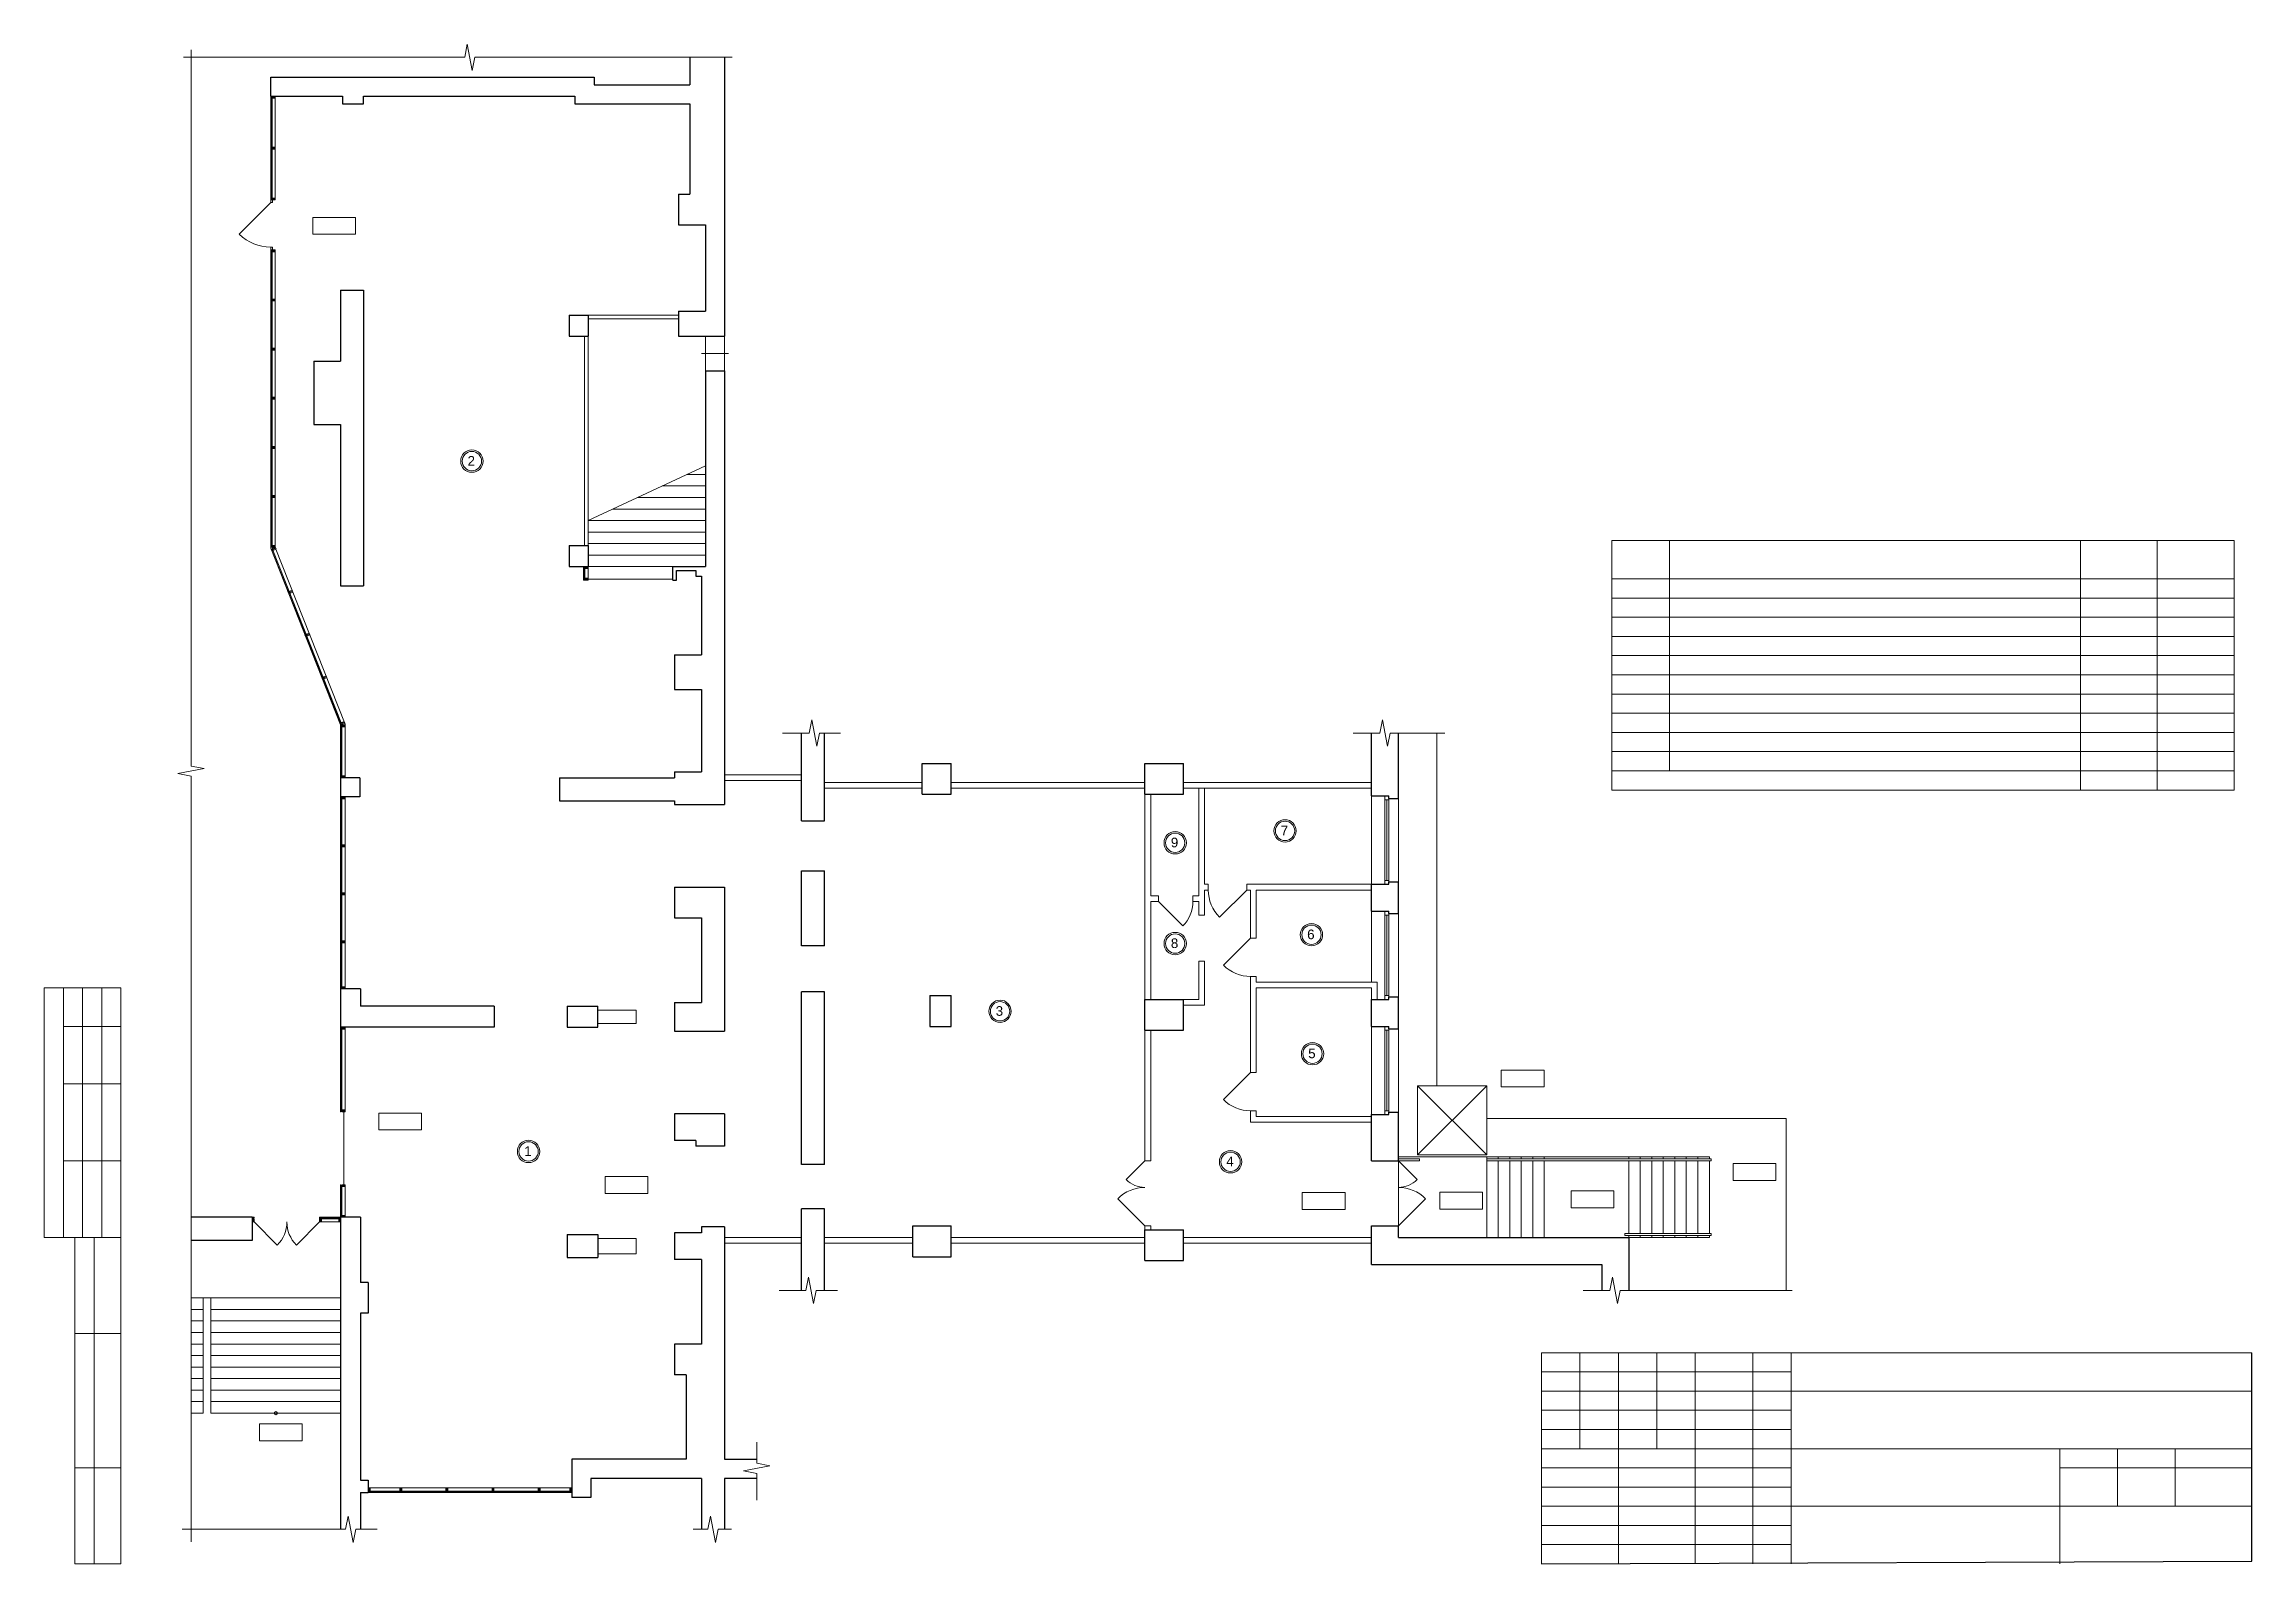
# Model space of a CAD drawing. Header units: metres. Extents: x 0 to 57.5, y 0.5 to 40.1.
import ezdxf
from ezdxf.enums import TextEntityAlignment as Align

# ---------------------------------------------------------------- set-up
doc = ezdxf.new("R2010")
doc.units = ezdxf.units.M
doc.header["$MEASUREMENT"] = 0
doc.linetypes.add('DGN Style 3', pattern=[20.175985, 14.411418, -5.764567])
doc.styles.add('Style-Arial', font='arial.ttf')

# ---------------------------------------------------------------- blocks, each defined once
blk = doc.blocks.new('*U228')
at = {"color": 7, "linetype": 'Continuous', "lineweight": 13}
for radius in [0.291, 0.252]:
    blk.add_circle((0, 0), radius, dxfattribs=at)
at = {"color": 7, "linetype": 'Continuous', "lineweight": 13, "style": 'Style-Arial'}
blk.add_text('1', height=0.25, dxfattribs=at).set_placement((-0.113, 0.133), align=Align.TOP_LEFT)
blk = doc.blocks.new('*U229')
at = {"color": 7, "linetype": 'Continuous', "lineweight": 13}
for radius in [0.291, 0.252]:
    blk.add_circle((0, 0), radius, dxfattribs=at)
at = {"color": 7, "linetype": 'Continuous', "lineweight": 13, "style": 'Style-Arial'}
blk.add_text('2', height=0.25, dxfattribs=at).set_placement((-0.113, 0.133), align=Align.TOP_LEFT)
blk = doc.blocks.new('*U230')
at = {"color": 7, "linetype": 'Continuous', "lineweight": 13}
for radius in [0.291, 0.252]:
    blk.add_circle((0, 0), radius, dxfattribs=at)
at = {"color": 7, "linetype": 'Continuous', "lineweight": 13, "style": 'Style-Arial'}
blk.add_text('3', height=0.25, dxfattribs=at).set_placement((-0.113, 0.133), align=Align.TOP_LEFT)
blk = doc.blocks.new('*U231')
at = {"color": 7, "linetype": 'Continuous', "lineweight": 13}
for radius in [0.291, 0.252]:
    blk.add_circle((0, 0), radius, dxfattribs=at)
at = {"color": 7, "linetype": 'Continuous', "lineweight": 13, "style": 'Style-Arial'}
blk.add_text('4', height=0.25, dxfattribs=at).set_placement((-0.113, 0.133), align=Align.TOP_LEFT)
blk = doc.blocks.new('*U232')
at = {"color": 7, "linetype": 'Continuous', "lineweight": 13}
for radius in [0.291, 0.252]:
    blk.add_circle((0, 0), radius, dxfattribs=at)
at = {"color": 7, "linetype": 'Continuous', "lineweight": 13, "style": 'Style-Arial'}
blk.add_text('5', height=0.25, dxfattribs=at).set_placement((-0.113, 0.133), align=Align.TOP_LEFT)
blk = doc.blocks.new('*U234')
at = {"color": 7, "linetype": 'Continuous', "lineweight": 13}
for radius in [0.291, 0.252]:
    blk.add_circle((0, 0), radius, dxfattribs=at)
at = {"color": 7, "linetype": 'Continuous', "lineweight": 13, "style": 'Style-Arial'}
blk.add_text('7', height=0.25, dxfattribs=at).set_placement((-0.113, 0.133), align=Align.TOP_LEFT)
blk = doc.blocks.new('*U233')
at = {"color": 7, "linetype": 'Continuous', "lineweight": 13}
for radius in [0.291, 0.252]:
    blk.add_circle((0, 0), radius, dxfattribs=at)
at = {"color": 7, "linetype": 'Continuous', "lineweight": 13, "style": 'Style-Arial'}
blk.add_text('6', height=0.25, dxfattribs=at).set_placement((-0.113, 0.133), align=Align.TOP_LEFT)
blk = doc.blocks.new('*U235')
at = {"color": 7, "linetype": 'Continuous', "lineweight": 13}
for radius in [0.291, 0.252]:
    blk.add_circle((0, 0), radius, dxfattribs=at)
at = {"color": 7, "linetype": 'Continuous', "lineweight": 13, "style": 'Style-Arial'}
blk.add_text('8', height=0.25, dxfattribs=at).set_placement((-0.113, 0.133), align=Align.TOP_LEFT)
blk = doc.blocks.new('*U236')
at = {"color": 7, "linetype": 'Continuous', "lineweight": 13}
for radius in [0.291, 0.252]:
    blk.add_circle((0, 0), radius, dxfattribs=at)
at = {"color": 7, "linetype": 'Continuous', "lineweight": 13, "style": 'Style-Arial'}
blk.add_text('9', height=0.25, dxfattribs=at).set_placement((-0.113, 0.133), align=Align.TOP_LEFT)

msp = doc.modelspace()

# ---------------------------------------------------------------- linework, layer by layer
at = {"lineweight": 30}
for p, q in [((16.821, 39.742), (16.821, 39.026)), ((17.721, 39.742), (17.721, 32.476)), ((5.901, 38.726), (5.901, 39.226)), ((5.901, 39.226), (14.321, 39.226)), ((14.321, 39.226), (14.321, 39.026)), ((5.901, 38.726), (7.771, 38.726)), ((7.771, 38.726), (7.771, 38.526)), ((7.771, 38.526), (8.321, 38.526)), ((8.321, 38.526), (8.321, 38.726)), ((8.321, 38.726), (13.821, 38.726)), ((13.821, 38.726), (13.821, 38.526)), ((13.821, 38.526), (16.821, 38.526)), ((14.321, 39.026), (16.821, 39.026)), ((16.821, 38.526), (16.821, 36.176)), ((16.521, 36.176), (16.821, 36.176)), ((16.521, 36.176), (16.521, 35.376)), ((16.521, 35.376), (17.221, 35.376)), ((17.221, 35.376), (17.221, 33.126)), ((7.721, 33.676), (8.321, 33.676)), ((7.721, 33.676), (7.721, 31.826)), ((8.321, 33.676), (8.321, 25.976)), ((13.671, 33.026), (14.171, 33.026)), ((13.671, 33.026), (13.671, 32.476)), ((14.171, 33.026), (14.171, 32.476)), ((16.521, 33.126), (17.221, 33.126)), ((16.521, 33.126), (16.521, 32.476)), ((13.671, 32.476), (14.171, 32.476)), ((16.521, 32.476), (17.721, 32.476)), ((7.021, 31.826), (7.721, 31.826)), ((7.021, 31.826), (7.021, 30.176)), ((17.221, 31.576), (17.221, 26.476)), ((17.221, 31.576), (17.721, 31.576)), ((17.721, 31.576), (17.721, 20.276)), ((7.021, 30.176), (7.721, 30.176)), ((7.721, 30.176), (7.721, 25.976)), ((13.671, 27.026), (14.171, 27.026)), ((13.671, 27.026), (13.671, 26.476)), ((14.171, 27.026), (14.171, 26.476)), ((13.671, 26.476), (14.171, 26.476)), ((16.371, 26.476), (17.221, 26.476)), ((7.721, 25.976), (8.321, 25.976)), ((16.971, 26.376), (16.971, 26.226)), ((17.121, 26.226), (17.121, 24.176)), ((16.421, 24.176), (17.121, 24.176)), ((16.421, 24.176), (16.421, 23.276)), ((16.421, 23.276), (17.121, 23.276)), ((17.121, 23.276), (17.121, 21.126)), ((19.721, 19.851), (19.721, 22.139)), ((20.321, 19.851), (20.321, 22.139)), ((34.571, 20.501), (34.571, 22.139)), ((35.271, 20.436), (35.271, 22.139)), ((22.871, 20.551), (22.871, 21.351)), ((22.871, 21.351), (23.621, 21.351)), ((23.621, 20.551), (23.621, 21.351)), ((28.671, 20.551), (28.671, 21.351)), ((28.671, 21.351), (29.671, 21.351)), ((29.671, 20.551), (29.671, 21.351)), ((7.721, 20.976), (7.721, 20.476)), ((8.221, 20.976), (7.721, 20.976)), ((8.221, 20.976), (8.221, 20.476)), ((13.421, 20.976), (16.421, 20.976)), ((13.421, 20.976), (13.421, 20.376)), ((16.421, 21.126), (17.121, 21.126)), ((16.421, 21.126), (16.421, 20.976)), ((8.221, 20.476), (7.721, 20.476)), ((13.421, 20.376), (16.421, 20.376)), ((16.421, 20.376), (16.421, 20.276)), ((16.421, 20.276), (17.721, 20.276)), ((22.871, 20.551), (23.621, 20.551)), ((28.671, 20.551), (29.671, 20.551)), ((34.571, 20.501), (35.021, 20.501)), ((35.021, 20.436), (35.021, 20.501)), ((35.021, 20.436), (35.271, 20.436)), ((19.721, 16.601), (19.721, 18.551)), ((20.321, 16.601), (20.321, 18.551)), ((16.421, 18.126), (17.721, 18.126)), ((16.421, 18.126), (16.421, 17.326)), ((17.721, 18.126), (17.721, 14.376)), ((34.571, 18.201), (35.021, 18.201)), ((34.571, 17.501), (34.571, 18.201)), ((35.021, 18.266), (35.271, 18.266)), ((35.021, 18.201), (35.021, 18.266)), ((35.271, 17.436), (35.271, 18.266)), ((16.421, 17.326), (17.121, 17.326)), ((17.121, 17.326), (17.121, 15.126)), ((34.571, 17.501), (35.021, 17.501)), ((35.021, 17.436), (35.021, 17.501)), ((35.021, 17.436), (35.271, 17.436)), ((20.321, 16.601), (19.721, 16.601)), ((8.241, 15.476), (7.721, 15.476)), ((7.721, 15.476), (7.721, 14.476)), ((8.241, 15.476), (8.241, 15.026)), ((11.721, 15.026), (8.241, 15.026)), ((11.721, 15.026), (11.721, 14.476)), ((13.621, 15.026), (14.421, 15.026)), ((13.621, 15.026), (13.621, 14.476)), ((16.421, 15.126), (17.121, 15.126)), ((16.421, 15.126), (16.421, 14.476)), ((20.321, 15.401), (19.721, 15.401)), ((19.721, 10.901), (19.721, 15.401)), ((20.321, 10.901), (20.321, 15.401)), ((23.071, 15.301), (23.621, 15.301)), ((23.071, 15.301), (23.071, 14.501)), ((23.621, 14.501), (23.621, 15.301)), ((28.671, 14.401), (28.671, 15.201)), ((28.671, 15.201), (29.671, 15.201)), ((29.671, 14.401), (29.671, 15.201)), ((34.571, 15.201), (35.021, 15.201)), ((34.571, 14.501), (34.571, 15.201)), ((35.021, 15.266), (35.271, 15.266)), ((35.021, 15.201), (35.021, 15.266)), ((35.271, 14.436), (35.271, 15.266)), ((11.721, 14.476), (7.721, 14.476)), ((13.621, 14.476), (14.421, 14.476)), ((16.421, 14.476), (16.421, 14.376)), ((16.421, 14.376), (17.721, 14.376)), ((23.071, 14.501), (23.621, 14.501)), ((28.671, 14.401), (29.671, 14.401)), ((34.571, 14.501), (35.021, 14.501)), ((35.021, 14.436), (35.021, 14.501)), ((35.021, 14.436), (35.271, 14.436)), ((16.421, 12.226), (16.421, 11.526)), ((17.721, 12.226), (16.421, 12.226)), ((17.721, 12.226), (17.721, 11.376)), ((34.571, 12.201), (35.021, 12.201)), ((34.571, 11.001), (34.571, 12.201)), ((35.021, 12.201), (35.021, 12.266)), ((35.021, 12.266), (35.271, 12.266)), ((35.271, 11.001), (35.271, 12.266)), ((16.971, 11.526), (16.421, 11.526)), ((16.971, 11.526), (16.971, 11.376)), ((17.121, 11.376), (16.971, 11.376)), ((20.321, 10.901), (19.721, 10.901)), ((8.241, 9.526), (7.721, 9.526)), ((7.721, 9.526), (7.721, 1.4)), ((8.241, 9.526), (8.241, 7.826)), ((17.121, 9.276), (17.121, 9.126)), ((17.721, 9.276), (17.721, 3.226)), ((19.721, 7.624), (19.721, 9.751)), ((20.321, 9.751), (19.721, 9.751)), ((20.321, 7.624), (20.321, 9.751)), ((22.621, 9.301), (23.621, 9.301)), ((22.621, 8.501), (22.621, 9.301)), ((23.621, 8.501), (23.621, 9.301)), ((28.671, 9.201), (29.671, 9.201)), ((28.671, 8.401), (28.671, 9.201)), ((29.671, 8.401), (29.671, 9.201)), ((34.571, 8.301), (34.571, 9.301)), ((35.271, 9.001), (35.271, 9.301)), ((13.621, 9.076), (13.621, 8.476)), ((13.621, 9.076), (14.421, 9.076)), ((14.421, 9.076), (14.421, 8.476)), ((17.121, 9.126), (16.421, 9.126)), ((16.421, 9.126), (16.421, 8.426)), ((35.271, 9.001), (41.271, 9.001)), ((41.271, 9.001), (41.271, 7.624)), ((13.621, 8.476), (14.421, 8.476)), ((17.121, 8.426), (16.421, 8.426)), ((17.121, 8.426), (17.121, 6.226)), ((22.621, 8.501), (23.621, 8.501)), ((28.671, 8.401), (29.671, 8.401)), ((34.571, 8.301), (40.571, 8.301)), ((40.571, 8.301), (40.571, 7.624)), ((8.441, 7.826), (8.241, 7.826)), ((8.441, 7.826), (8.441, 7.026)), ((8.441, 7.026), (8.241, 7.026)), ((8.241, 7.026), (8.241, 2.676)), ((17.121, 6.226), (16.421, 6.226)), ((16.721, 5.426), (16.421, 5.426)), ((16.721, 5.426), (16.721, 3.226)), ((16.721, 3.226), (13.741, 3.226)), ((13.741, 3.226), (13.741, 2.226)), ((17.721, 3.226), (18.56, 3.226)), ((8.241, 2.356), (8.241, 1.4)), ((8.241, 2.356), (8.441, 2.356)), ((14.241, 2.726), (14.241, 2.226)), ((17.121, 2.726), (14.241, 2.726)), ((18.56, 2.726), (17.721, 2.726)), ((14.241, 2.226), (13.741, 2.226))]:
    msp.add_line(p, q, dxfattribs=at)
at = {"lineweight": 0}
for p, q in [((5.901, 38.726), (5.901, 36.026)), ((6.021, 38.726), (6.021, 36.026)), ((5.901, 34.726), (5.901, 26.953)), ((6.021, 34.726), (6.021, 26.976)), ((17.121, 32.026), (17.821, 32.026)), ((14.171, 27.676), (17.221, 29.103)), ((16.736, 28.876), (17.221, 28.876)), ((15.453, 28.276), (17.221, 28.276)), ((16.095, 28.576), (17.221, 28.576)), ((14.171, 27.676), (17.221, 27.676)), ((14.812, 27.976), (17.221, 27.976)), ((14.171, 27.376), (17.221, 27.376)), ((14.171, 27.076), (17.221, 27.076)), ((5.901, 26.953), (7.721, 22.353)), ((6.021, 26.976), (7.841, 22.376)), ((14.171, 26.776), (17.221, 26.776)), ((14.171, 26.476), (17.221, 26.476)), ((7.721, 20.976), (7.721, 22.353)), ((7.841, 20.976), (7.841, 22.376)), ((7.721, 20.476), (7.721, 15.476)), ((7.841, 20.476), (7.841, 15.476)), ((34.571, 18.201), (34.571, 20.501)), ((35.271, 18.266), (35.271, 20.436)), ((34.571, 15.651), (34.571, 17.501)), ((35.271, 15.266), (35.271, 17.436)), ((34.571, 12.201), (34.571, 14.501)), ((35.271, 12.266), (35.271, 14.436)), ((37.871, 11.051), (37.871, 11.101)), ((37.871, 9.001), (37.871, 11.001)), ((38.171, 11.051), (38.171, 11.101)), ((38.171, 9.001), (38.171, 11.001)), ((38.471, 11.051), (38.471, 11.101)), ((38.471, 9.001), (38.471, 11.001)), ((38.771, 11.051), (38.771, 11.101)), ((38.771, 9.001), (38.771, 11.001)), ((41.571, 11.051), (41.571, 11.101)), ((41.571, 9.101), (41.571, 11.001)), ((41.871, 11.051), (41.871, 11.101)), ((41.871, 9.101), (41.871, 11.001)), ((42.171, 11.051), (42.171, 11.101)), ((42.171, 9.101), (42.171, 11.001)), ((42.471, 11.051), (42.471, 11.101)), ((42.471, 9.101), (42.471, 11.001)), ((42.771, 11.051), (42.771, 11.101)), ((42.771, 9.101), (42.771, 11.001)), ((43.071, 11.051), (43.071, 11.101)), ((43.071, 9.101), (43.071, 11.001)), ((41.571, 9.001), (41.571, 9.051)), ((41.871, 9.001), (41.871, 9.051)), ((42.171, 9.001), (42.171, 9.051)), ((42.471, 9.001), (42.471, 9.051)), ((42.771, 9.001), (42.771, 9.051)), ((43.071, 9.001), (43.071, 9.051))]:
    msp.add_line(p, q, dxfattribs=at)
at = {"color": 7, "linetype": 'Continuous', "lineweight": 13}
for p, q in [((6.021, 38.701), (5.901, 38.701)), ((6.021, 37.376), (5.901, 37.376)), ((5.901, 35.956), (5.081, 35.136)), ((6.021, 36.051), (5.901, 36.051)), ((6.021, 34.701), (5.901, 34.701)), ((6.021, 33.421), (5.901, 33.421)), ((6.021, 32.141), (5.901, 32.141)), ((6.021, 30.861), (5.901, 30.861)), ((6.021, 29.581), (5.901, 29.581)), ((6.021, 28.301), (5.901, 28.301)), ((40.835, 27.157), (57.036, 27.157)), ((40.835, 27.157), (40.835, 20.657)), ((42.335, 27.157), (42.335, 21.157)), ((53.036, 27.157), (53.036, 20.657)), ((55.036, 27.157), (55.036, 20.657)), ((57.036, 27.157), (57.036, 20.657)), ((57.036, 27.157), (57.036, 20.657)), ((6.021, 27.001), (5.901, 27.001)), ((6.03, 26.953), (5.919, 26.909)), ((14.171, 26.451), (14.051, 26.451)), ((14.171, 26.151), (14.051, 26.151)), ((40.835, 26.157), (57.036, 26.157)), ((6.472, 25.837), (6.36, 25.793)), ((6.913, 24.721), (6.802, 24.677)), ((7.355, 23.606), (7.243, 23.561)), ((7.823, 22.421), (7.712, 22.377)), ((7.841, 22.328), (7.721, 22.328)), ((7.841, 21.001), (7.721, 21.001)), ((30.071, 17.901), (30.071, 20.701)), ((30.221, 18.201), (30.221, 20.701)), ((40.835, 21.157), (57.036, 21.157)), ((7.841, 20.451), (7.721, 20.451)), ((28.671, 15.201), (28.671, 20.551)), ((28.821, 17.901), (28.821, 20.551)), ((40.835, 20.657), (57.036, 20.657)), ((7.841, 19.201), (7.721, 19.201)), ((7.841, 17.951), (7.721, 17.951)), ((29.021, 17.901), (28.821, 17.901)), ((29.021, 17.751), (29.021, 17.901)), ((30.071, 17.901), (29.921, 17.901)), ((29.921, 17.751), (29.921, 17.901)), ((30.321, 18.201), (30.221, 18.201)), ((30.321, 18.051), (30.221, 18.051)), ((30.221, 17.401), (30.221, 18.051)), ((30.321, 18.051), (30.321, 18.201)), ((31.321, 18.051), (30.614, 17.344)), ((34.571, 18.201), (31.321, 18.201)), ((31.321, 18.051), (31.321, 18.201)), ((31.421, 18.051), (31.321, 18.051)), ((31.421, 16.801), (31.421, 18.051)), ((34.571, 18.051), (31.571, 18.051)), ((31.571, 16.801), (31.571, 18.051)), ((28.821, 15.201), (28.821, 17.751)), ((29.021, 17.751), (28.821, 17.751)), ((29.021, 17.751), (29.657, 17.115)), ((30.071, 17.751), (29.921, 17.751)), ((30.071, 17.401), (30.071, 17.751)), ((30.071, 17.401), (30.221, 17.401)), ((7.841, 16.701), (7.721, 16.701)), ((31.421, 16.801), (30.714, 16.094)), ((31.571, 16.801), (31.421, 16.801)), ((30.071, 15.201), (30.071, 16.201)), ((30.071, 16.201), (30.221, 16.201)), ((30.221, 15.051), (30.221, 16.201)), ((31.421, 13.301), (31.421, 15.801)), ((31.571, 15.801), (31.421, 15.801)), ((31.571, 15.651), (31.571, 15.801)), ((34.721, 15.651), (31.571, 15.651)), ((34.721, 15.201), (34.721, 15.651)), ((0, 15.5), (2, 15.5)), ((0, 15.5), (0, 9)), ((0.5, 15.5), (0.5, 9)), ((1, 15.5), (1, 9)), ((1.5, 15.5), (1.5, 9)), ((2, 15.5), (2, 0.5)), ((7.841, 15.501), (7.721, 15.501)), ((29.671, 15.201), (30.071, 15.201)), ((29.671, 15.051), (30.221, 15.051)), ((34.571, 15.501), (31.571, 15.501)), ((31.571, 13.301), (31.571, 15.501)), ((34.571, 15.201), (34.571, 15.501)), ((0.5, 14.5), (2, 14.5)), ((7.841, 14.451), (7.721, 14.451)), ((28.671, 14.401), (28.671, 11.001)), ((28.821, 14.401), (28.821, 11.001)), ((31.421, 13.301), (30.714, 12.594)), ((31.571, 13.301), (31.421, 13.301)), ((0.5, 13), (2, 13)), ((7.841, 12.301), (7.721, 12.301)), ((31.421, 12.001), (31.421, 12.301)), ((31.571, 12.301), (31.421, 12.301)), ((31.571, 12.151), (31.571, 12.301)), ((34.571, 12.151), (31.571, 12.151)), ((34.571, 12.001), (31.421, 12.001)), ((0.5, 11), (2, 11)), ((28.671, 11.001), (28.178, 10.508)), ((28.821, 11.001), (28.671, 11.001)), ((35.271, 11.051), (35.821, 11.051)), ((35.271, 11.001), (35.821, 11.001)), ((35.271, 11.001), (35.764, 10.508)), ((35.821, 11.051), (35.821, 11.001)), ((37.571, 11.051), (43.421, 11.051)), ((37.571, 11.001), (43.421, 11.001)), ((43.421, 11.001), (43.421, 11.051)), ((7.841, 10.351), (7.721, 10.351)), ((28.671, 9.301), (27.962, 10.01)), ((35.271, 9.301), (35.98, 10.01)), ((5.446, 9.406), (5.446, 9.526)), ((7.196, 9.406), (7.196, 9.526)), ((7.696, 9.406), (7.696, 9.526)), ((7.841, 9.551), (7.721, 9.551)), ((28.821, 9.301), (28.671, 9.301)), ((28.671, 9.301), (28.671, 9.201)), ((28.821, 9.301), (28.821, 9.201)), ((0, 9), (2, 9)), ((0.8, 9), (2, 9)), ((1.3, 0.5), (1.3, 9)), ((41.171, 9.101), (43.421, 9.101)), ((41.171, 9.051), (43.421, 9.051)), ((43.421, 9.101), (43.421, 9.051)), ((0.8, 6.5), (2, 6.5)), ((39, 6), (57.5, 6)), ((39, 6), (39, 0.5)), ((40, 6), (40, 3.5)), ((41, 6), (41, 0.5)), ((42, 6), (42, 3.5)), ((43, 6), (43, 0.5)), ((44.5, 6), (44.5, 0.5)), ((45.5, 6), (45.5, 0.5)), ((45.5, 5), (57.5, 5)), ((39, 4), (45.5, 4)), ((39, 3.5), (45.5, 3.5)), ((45.5, 3.5), (57.5, 3.5)), ((0.8, 3), (2, 3)), ((52.5, 3), (57.5, 3)), ((8.466, 2.476), (8.466, 2.356)), ((9.291, 2.476), (9.291, 2.356)), ((10.491, 2.476), (10.491, 2.356)), ((45.5, 2), (57.5, 2))]:
    msp.add_line(p, q, dxfattribs=at)
at = {"lineweight": 13}
for p, q in [((14.171, 33.026), (16.521, 33.026)), ((14.171, 32.926), (16.521, 32.926)), ((14.071, 32.476), (14.071, 27.026)), ((14.171, 32.476), (14.171, 27.026)), ((19.721, 21.051), (17.721, 21.051)), ((19.721, 20.901), (17.721, 20.901)), ((22.871, 20.851), (20.321, 20.851)), ((22.871, 20.701), (20.321, 20.701)), ((23.621, 20.851), (28.671, 20.851)), ((23.621, 20.701), (28.671, 20.701)), ((29.671, 20.851), (34.571, 20.851)), ((29.671, 20.701), (34.571, 20.701)), ((35.271, 11.101), (43.371, 11.101)), ((37.571, 11.051), (37.571, 11.101)), ((37.571, 9.001), (37.571, 11.051)), ((39.071, 11.051), (39.071, 11.101)), ((39.071, 9.001), (39.071, 11.001)), ((41.271, 11.051), (41.271, 11.101)), ((41.271, 9.101), (41.271, 11.001)), ((43.371, 11.051), (43.371, 11.101)), ((43.371, 9.101), (43.371, 11.001)), ((19.721, 9.001), (17.721, 9.001)), ((19.721, 8.851), (17.721, 8.851)), ((22.621, 9.001), (20.321, 9.001)), ((22.621, 8.851), (20.321, 8.851)), ((23.621, 9.001), (28.671, 9.001)), ((23.621, 8.851), (28.671, 8.851)), ((29.671, 9.001), (34.571, 9.001)), ((29.671, 8.851), (34.571, 8.851)), ((41.171, 9.051), (41.171, 9.101)), ((41.271, 9.001), (41.271, 9.051)), ((41.271, 9.001), (43.371, 9.001)), ((43.371, 9.001), (43.371, 9.051))]:
    msp.add_line(p, q, dxfattribs=at)
at = {"color": 7, "linetype": 'DGN Style 3', "lineweight": 13}
for p, q in [((14.171, 26.151), (16.371, 26.151)), ((7.806, 12.276), (7.806, 10.376))]:
    msp.add_line(p, q, dxfattribs=at)
at = {"color": 7, "linetype": 'Continuous', "lineweight": 0}
for p, q in [((40.835, 25.657), (57.036, 25.657)), ((40.835, 25.157), (57.036, 25.157)), ((40.835, 24.657), (57.036, 24.657)), ((40.835, 24.157), (57.036, 24.157)), ((40.835, 23.657), (57.036, 23.657)), ((40.835, 23.157), (57.036, 23.157)), ((40.835, 22.657), (57.036, 22.657)), ((36.271, 12.951), (36.271, 22.139)), ((40.835, 22.157), (57.036, 22.157)), ((40.835, 21.657), (57.036, 21.657)), ((40.835, 21.157), (57.036, 21.157)), ((40.835, 21.157), (57.036, 21.157)), ((40.835, 21.157), (57.036, 21.157)), ((34.921, 18.201), (34.921, 20.501)), ((34.971, 18.301), (34.971, 20.401)), ((35.021, 18.201), (35.021, 20.501)), ((40.835, 20.657), (57.036, 20.657)), ((34.921, 15.201), (34.921, 17.501)), ((34.971, 15.301), (34.971, 17.401)), ((35.021, 15.201), (35.021, 17.501)), ((7.721, 14.476), (7.721, 12.326)), ((7.841, 14.476), (7.841, 12.326)), ((34.921, 12.201), (34.921, 14.501)), ((34.971, 12.301), (34.971, 14.401)), ((35.021, 12.201), (35.021, 14.501)), ((35.771, 12.951), (37.571, 11.151)), ((35.771, 11.151), (37.571, 12.951)), ((37.571, 12.101), (45.371, 12.101)), ((45.371, 7.624), (45.371, 12.101)), ((35.271, 11.001), (35.271, 9.301)), ((7.721, 10.326), (7.721, 9.526)), ((7.841, 10.326), (7.841, 9.526)), ((39, 5.5), (45.5, 5.5)), ((39, 5), (45.5, 5)), ((39, 4.5), (45.5, 4.5)), ((39, 3), (45.5, 3)), ((39, 2.5), (45.5, 2.5)), ((39, 2), (45.5, 2)), ((39, 1.5), (45.5, 1.5)), ((39, 1), (45.5, 1))]:
    msp.add_line(p, q, dxfattribs=at)
at = {"color": 7, "linetype": 'Continuous', "lineweight": 30}
for p, q in [((19.721, 19.851), (20.321, 19.851)), ((19.721, 18.551), (20.321, 18.551)), ((14.421, 14.476), (14.421, 15.026)), ((17.721, 11.376), (17.121, 11.376)), ((34.571, 11.001), (35.271, 11.001)), ((17.721, 9.276), (17.121, 9.276)), ((34.571, 9.301), (35.271, 9.301))]:
    msp.add_line(p, q, dxfattribs=at)
at = {"linetype": 'Continuous', "lineweight": 30}
for p, q in [((5.421, 9.526), (3.825, 9.526)), ((5.421, 9.526), (5.421, 8.926)), ((5.421, 8.926), (3.825, 8.926)), ((17.121, 2.726), (17.121, 1.4)), ((17.721, 2.726), (17.721, 1.4))]:
    msp.add_line(p, q, dxfattribs=at)
at = {"linetype": 'Continuous', "lineweight": 13}
for p, q in [((5.471, 9.406), (6.072, 8.805)), ((7.171, 9.406), (6.57, 8.805)), ((7.721, 7.426), (3.825, 7.426)), ((4.144, 7.426), (4.144, 4.426)), ((4.344, 7.426), (4.344, 4.426)), ((4.144, 4.426), (3.825, 4.426)), ((7.721, 4.426), (4.344, 4.426))]:
    msp.add_line(p, q, dxfattribs=at)
at = {"linetype": 'Continuous', "lineweight": 0}
for p, q in [((4.144, 7.126), (3.825, 7.126)), ((7.721, 7.126), (4.344, 7.126)), ((4.144, 6.826), (3.825, 6.826)), ((4.144, 6.526), (3.825, 6.526)), ((7.721, 6.826), (4.344, 6.826)), ((7.721, 6.526), (4.344, 6.526)), ((4.144, 6.226), (3.825, 6.226)), ((4.144, 5.926), (3.825, 5.926)), ((7.721, 6.226), (4.344, 6.226)), ((7.721, 5.926), (4.344, 5.926)), ((4.144, 5.626), (3.825, 5.626)), ((4.144, 5.326), (3.825, 5.326)), ((7.721, 5.626), (4.344, 5.626)), ((7.721, 5.326), (4.344, 5.326)), ((4.144, 5.026), (3.825, 5.026)), ((4.144, 4.726), (3.825, 4.726)), ((7.721, 5.026), (4.344, 5.026)), ((7.721, 4.726), (4.344, 4.726))]:
    msp.add_line(p, q, dxfattribs=at)
at = {"color": 7, "linetype": 'Continuous', "lineweight": 13, "extrusion": (0, 0, -1)}
for p, q in [((11.691, 2.476), (11.691, 2.356)), ((12.891, 2.476), (12.891, 2.356)), ((13.716, 2.476), (13.716, 2.356))]:
    msp.add_line(p, q, dxfattribs=at)
at = {"lineweight": 0, "flags": 128}
for points in [[(3.825, 1.071), (3.825, 21.016), (3.483, 21.083), (4.167, 21.215), (3.825, 21.282), (3.825, 39.934)], [(3.626, 39.742), (10.953, 39.742), (11.019, 40.085), (11.152, 39.4), (11.218, 39.742), (17.917, 39.742)], [(19.23, 22.139), (19.926, 22.139), (19.993, 22.482), (20.125, 21.797), (20.192, 22.139), (20.744, 22.139)], [(34.096, 22.139), (34.792, 22.139), (34.858, 22.482), (34.991, 21.797), (35.057, 22.139), (36.485, 22.139)], [(19.145, 7.624), (19.841, 7.624), (19.907, 7.966), (20.04, 7.282), (20.106, 7.624), (20.659, 7.624)], [(40.086, 7.624), (40.782, 7.624), (40.849, 7.966), (40.981, 7.282), (41.048, 7.624), (45.529, 7.624)], [(18.56, 2.158), (18.56, 2.855), (18.218, 2.921), (18.902, 3.054), (18.56, 3.12), (18.56, 3.672)], [(3.594, 1.4), (7.852, 1.4), (7.919, 1.742), (8.052, 1.057), (8.118, 1.4), (8.67, 1.4)], [(16.902, 1.4), (17.285, 1.4), (17.352, 1.742), (17.484, 1.057), (17.551, 1.4), (17.904, 1.4)]]:
    msp.add_lwpolyline(points, dxfattribs=at)
at = {"color": 7, "linetype": 'Continuous', "lineweight": 13, "flags": 128}
for points in [[(5.911, 38.726), (5.911, 38.676), (5.901, 38.676), (5.901, 38.726), (5.911, 38.726)], [(6.021, 38.726), (6.021, 38.676), (5.951, 38.676), (5.951, 38.726), (6.021, 38.726)], [(5.911, 37.401), (5.911, 37.351), (5.901, 37.351), (5.901, 37.401), (5.911, 37.401)], [(6.021, 37.401), (6.021, 37.351), (5.951, 37.351), (5.951, 37.401), (6.021, 37.401)], [(5.911, 36.076), (5.911, 36.026), (5.901, 36.026), (5.901, 36.076), (5.911, 36.076)], [(5.901, 36.026), (5.951, 36.026), (5.951, 35.956), (5.901, 35.956), (5.901, 36.026)], [(6.021, 36.076), (6.021, 36.026), (5.951, 36.026), (5.951, 36.076), (6.021, 36.076)], [(5.901, 34.796), (5.951, 34.796), (5.951, 34.726), (5.901, 34.726), (5.901, 34.796)], [(5.911, 34.726), (5.911, 34.676), (5.901, 34.676), (5.901, 34.726), (5.911, 34.726)], [(6.021, 34.726), (6.021, 34.676), (5.951, 34.676), (5.951, 34.726), (6.021, 34.726)], [(5.911, 33.446), (5.911, 33.396), (5.901, 33.396), (5.901, 33.446), (5.911, 33.446)], [(6.021, 33.446), (6.021, 33.396), (5.951, 33.396), (5.951, 33.446), (6.021, 33.446)], [(5.911, 32.166), (5.911, 32.116), (5.901, 32.116), (5.901, 32.166), (5.911, 32.166)], [(6.021, 32.166), (6.021, 32.116), (5.951, 32.116), (5.951, 32.166), (6.021, 32.166)], [(5.911, 30.886), (5.911, 30.836), (5.901, 30.836), (5.901, 30.886), (5.911, 30.886)], [(6.021, 30.886), (6.021, 30.836), (5.951, 30.836), (5.951, 30.886), (6.021, 30.886)], [(5.911, 29.606), (5.911, 29.556), (5.901, 29.556), (5.901, 29.606), (5.911, 29.606)], [(6.021, 29.606), (6.021, 29.556), (5.951, 29.556), (5.951, 29.606), (6.021, 29.606)], [(5.911, 28.326), (5.911, 28.276), (5.901, 28.276), (5.901, 28.326), (5.911, 28.326)], [(6.021, 28.326), (6.021, 28.276), (5.951, 28.276), (5.951, 28.326), (6.021, 28.326)], [(5.911, 27.026), (5.911, 26.976), (5.901, 26.976), (5.901, 27.026), (5.911, 27.026)], [(6.021, 27.026), (6.021, 26.976), (5.951, 26.976), (5.951, 27.026), (6.021, 27.026)], [(5.919, 26.936), (5.937, 26.889), (5.928, 26.886), (5.909, 26.932), (5.919, 26.936)], [(6.021, 26.976), (6.039, 26.93), (5.974, 26.904), (5.956, 26.951), (6.021, 26.976)], [(14.061, 26.476), (14.061, 26.426), (14.051, 26.426), (14.051, 26.476), (14.061, 26.476)], [(14.171, 26.476), (14.171, 26.426), (14.101, 26.426), (14.101, 26.476), (14.171, 26.476)], [(14.061, 26.176), (14.061, 26.126), (14.051, 26.126), (14.051, 26.176), (14.061, 26.176)], [(14.171, 26.176), (14.171, 26.126), (14.101, 26.126), (14.101, 26.176), (14.171, 26.176)], [(6.36, 25.82), (6.379, 25.774), (6.369, 25.77), (6.351, 25.816), (6.36, 25.82)], [(6.463, 25.86), (6.481, 25.814), (6.416, 25.788), (6.397, 25.835), (6.463, 25.86)], [(6.904, 24.745), (6.922, 24.698), (6.857, 24.672), (6.839, 24.719), (6.904, 24.745)], [(6.802, 24.704), (6.82, 24.658), (6.811, 24.654), (6.792, 24.7), (6.802, 24.704)], [(7.243, 23.588), (7.262, 23.542), (7.252, 23.538), (7.234, 23.585), (7.243, 23.588)], [(7.345, 23.629), (7.364, 23.582), (7.299, 23.557), (7.28, 23.603), (7.345, 23.629)], [(7.814, 22.444), (7.833, 22.398), (7.768, 22.372), (7.749, 22.418), (7.814, 22.444)], [(7.712, 22.404), (7.73, 22.357), (7.721, 22.353), (7.703, 22.4), (7.712, 22.404)], [(7.731, 22.353), (7.731, 22.303), (7.721, 22.303), (7.721, 22.353), (7.731, 22.353)], [(7.841, 22.353), (7.841, 22.303), (7.771, 22.303), (7.771, 22.353), (7.841, 22.353)], [(7.731, 21.026), (7.731, 20.976), (7.721, 20.976), (7.721, 21.026), (7.731, 21.026)], [(7.841, 21.026), (7.841, 20.976), (7.771, 20.976), (7.771, 21.026), (7.841, 21.026)], [(7.731, 20.476), (7.731, 20.426), (7.721, 20.426), (7.721, 20.476), (7.731, 20.476)], [(7.841, 20.476), (7.841, 20.426), (7.771, 20.426), (7.771, 20.476), (7.841, 20.476)], [(34.921, 20.501), (35.021, 20.501), (35.021, 20.401), (34.921, 20.401), (34.921, 20.501)], [(7.731, 19.226), (7.731, 19.176), (7.721, 19.176), (7.721, 19.226), (7.731, 19.226)], [(7.841, 19.226), (7.841, 19.176), (7.771, 19.176), (7.771, 19.226), (7.841, 19.226)], [(7.731, 17.976), (7.731, 17.926), (7.721, 17.926), (7.721, 17.976), (7.731, 17.976)], [(7.841, 17.976), (7.841, 17.926), (7.771, 17.926), (7.771, 17.976), (7.841, 17.976)], [(34.921, 18.301), (35.021, 18.301), (35.021, 18.201), (34.921, 18.201), (34.921, 18.301)], [(34.921, 17.501), (35.021, 17.501), (35.021, 17.401), (34.921, 17.401), (34.921, 17.501)], [(7.731, 16.726), (7.731, 16.676), (7.721, 16.676), (7.721, 16.726), (7.731, 16.726)], [(7.841, 16.726), (7.841, 16.676), (7.771, 16.676), (7.771, 16.726), (7.841, 16.726)], [(7.731, 15.526), (7.731, 15.476), (7.721, 15.476), (7.721, 15.526), (7.731, 15.526)], [(7.841, 15.526), (7.841, 15.476), (7.771, 15.476), (7.771, 15.526), (7.841, 15.526)], [(34.921, 15.301), (35.021, 15.301), (35.021, 15.201), (34.921, 15.201), (34.921, 15.301)], [(7.731, 14.476), (7.731, 14.426), (7.721, 14.426), (7.721, 14.476), (7.731, 14.476)], [(7.841, 14.476), (7.841, 14.426), (7.771, 14.426), (7.771, 14.476), (7.841, 14.476)], [(34.921, 14.501), (35.021, 14.501), (35.021, 14.401), (34.921, 14.401), (34.921, 14.501)], [(35.771, 11.151), (35.771, 12.951), (37.571, 12.951), (37.571, 11.151), (35.771, 11.151)], [(7.731, 12.326), (7.731, 12.276), (7.721, 12.276), (7.721, 12.326), (7.731, 12.326)], [(7.841, 12.326), (7.841, 12.276), (7.771, 12.276), (7.771, 12.326), (7.841, 12.326)], [(34.921, 12.301), (35.021, 12.301), (35.021, 12.201), (34.921, 12.201), (34.921, 12.301)], [(7.731, 10.376), (7.731, 10.326), (7.721, 10.326), (7.721, 10.376), (7.731, 10.376)], [(7.841, 10.376), (7.841, 10.326), (7.771, 10.326), (7.771, 10.376), (7.841, 10.376)], [(5.471, 9.516), (5.421, 9.516), (5.421, 9.526), (5.471, 9.526), (5.471, 9.516)], [(5.471, 9.406), (5.421, 9.406), (5.421, 9.476), (5.471, 9.476), (5.471, 9.406)], [(7.221, 9.516), (7.171, 9.516), (7.171, 9.526), (7.221, 9.526), (7.221, 9.516)], [(7.221, 9.406), (7.171, 9.406), (7.171, 9.476), (7.221, 9.476), (7.221, 9.406)], [(7.721, 9.516), (7.671, 9.516), (7.671, 9.526), (7.721, 9.526), (7.721, 9.516)], [(7.721, 9.406), (7.671, 9.406), (7.671, 9.476), (7.721, 9.476), (7.721, 9.406)], [(7.731, 9.576), (7.731, 9.526), (7.721, 9.526), (7.721, 9.576), (7.731, 9.576)], [(7.841, 9.576), (7.841, 9.526), (7.771, 9.526), (7.771, 9.576), (7.841, 9.576)], [(8.441, 2.476), (8.491, 2.476), (8.491, 2.406), (8.441, 2.406), (8.441, 2.476)], [(8.441, 2.366), (8.491, 2.366), (8.491, 2.356), (8.441, 2.356), (8.441, 2.366)], [(9.266, 2.476), (9.316, 2.476), (9.316, 2.406), (9.266, 2.406), (9.266, 2.476)], [(9.266, 2.366), (9.316, 2.366), (9.316, 2.356), (9.266, 2.356), (9.266, 2.366)], [(10.466, 2.476), (10.516, 2.476), (10.516, 2.406), (10.466, 2.406), (10.466, 2.476)], [(10.466, 2.366), (10.516, 2.366), (10.516, 2.356), (10.466, 2.356), (10.466, 2.366)]]:
    msp.add_lwpolyline(points, close=True, dxfattribs=at)
for points in [[(5.936, 38.686), (5.911, 38.686), (5.911, 38.716), (5.936, 38.716)], [(5.936, 38.716), (5.936, 38.726), (5.951, 38.726), (5.951, 38.676), (5.936, 38.676), (5.936, 38.686)], [(5.936, 37.361), (5.911, 37.361), (5.911, 37.391), (5.936, 37.391)], [(5.936, 37.391), (5.936, 37.401), (5.951, 37.401), (5.951, 37.351), (5.936, 37.351), (5.936, 37.361)], [(5.936, 36.036), (5.911, 36.036), (5.911, 36.066), (5.936, 36.066)], [(5.936, 36.066), (5.936, 36.076), (5.951, 36.076), (5.951, 36.026), (5.936, 36.026), (5.936, 36.036)], [(5.936, 34.686), (5.911, 34.686), (5.911, 34.716), (5.936, 34.716)], [(5.936, 34.716), (5.936, 34.726), (5.951, 34.726), (5.951, 34.676), (5.936, 34.676), (5.936, 34.686)], [(5.936, 33.406), (5.911, 33.406), (5.911, 33.436), (5.936, 33.436)], [(5.936, 33.436), (5.936, 33.446), (5.951, 33.446), (5.951, 33.396), (5.936, 33.396), (5.936, 33.406)], [(5.936, 32.126), (5.911, 32.126), (5.911, 32.156), (5.936, 32.156)], [(5.936, 32.156), (5.936, 32.166), (5.951, 32.166), (5.951, 32.116), (5.936, 32.116), (5.936, 32.126)], [(5.936, 30.846), (5.911, 30.846), (5.911, 30.876), (5.936, 30.876)], [(5.936, 30.876), (5.936, 30.886), (5.951, 30.886), (5.951, 30.836), (5.936, 30.836), (5.936, 30.846)], [(5.936, 29.566), (5.911, 29.566), (5.911, 29.596), (5.936, 29.596)], [(5.936, 29.596), (5.936, 29.606), (5.951, 29.606), (5.951, 29.556), (5.936, 29.556), (5.936, 29.566)], [(5.936, 28.286), (5.911, 28.286), (5.911, 28.316), (5.936, 28.316)], [(5.936, 28.316), (5.936, 28.326), (5.951, 28.326), (5.951, 28.276), (5.936, 28.276), (5.936, 28.286)], [(5.936, 27.016), (5.936, 27.026), (5.951, 27.026), (5.951, 26.976), (5.936, 26.976), (5.936, 26.986)], [(5.936, 26.986), (5.911, 26.986), (5.911, 27.016), (5.936, 27.016)], [(5.957, 26.908), (5.933, 26.899), (5.922, 26.927), (5.946, 26.936)], [(5.946, 26.936), (5.942, 26.945), (5.956, 26.951), (5.974, 26.904), (5.96, 26.899), (5.957, 26.908)], [(14.086, 26.436), (14.061, 26.436), (14.061, 26.466), (14.086, 26.466)], [(14.086, 26.466), (14.086, 26.476), (14.101, 26.476), (14.101, 26.426), (14.086, 26.426), (14.086, 26.436)], [(14.086, 26.136), (14.061, 26.136), (14.061, 26.166), (14.086, 26.166)], [(14.086, 26.166), (14.086, 26.176), (14.101, 26.176), (14.101, 26.126), (14.086, 26.126), (14.086, 26.136)], [(6.398, 25.792), (6.375, 25.783), (6.364, 25.811), (6.387, 25.82)], [(6.387, 25.82), (6.383, 25.829), (6.397, 25.835), (6.416, 25.788), (6.402, 25.783), (6.398, 25.792)], [(6.84, 24.676), (6.816, 24.667), (6.805, 24.695), (6.829, 24.704)], [(6.829, 24.704), (6.825, 24.713), (6.839, 24.719), (6.857, 24.672), (6.843, 24.667), (6.84, 24.676)], [(7.281, 23.56), (7.258, 23.551), (7.247, 23.579), (7.27, 23.588)], [(7.27, 23.588), (7.266, 23.598), (7.28, 23.603), (7.299, 23.557), (7.285, 23.551), (7.281, 23.56)], [(7.75, 22.376), (7.727, 22.366), (7.716, 22.394), (7.739, 22.404)], [(7.756, 22.313), (7.731, 22.313), (7.731, 22.343), (7.756, 22.343)], [(7.739, 22.404), (7.735, 22.413), (7.749, 22.418), (7.768, 22.372), (7.754, 22.366), (7.75, 22.376)], [(7.756, 22.343), (7.756, 22.353), (7.771, 22.353), (7.771, 22.303), (7.756, 22.303), (7.756, 22.313)], [(7.756, 20.986), (7.731, 20.986), (7.731, 21.016), (7.756, 21.016)], [(7.756, 21.016), (7.756, 21.026), (7.771, 21.026), (7.771, 20.976), (7.756, 20.976), (7.756, 20.986)], [(7.756, 20.436), (7.731, 20.436), (7.731, 20.466), (7.756, 20.466)], [(7.756, 20.466), (7.756, 20.476), (7.771, 20.476), (7.771, 20.426), (7.756, 20.426), (7.756, 20.436)], [(7.756, 19.186), (7.731, 19.186), (7.731, 19.216), (7.756, 19.216)], [(7.756, 19.216), (7.756, 19.226), (7.771, 19.226), (7.771, 19.176), (7.756, 19.176), (7.756, 19.186)], [(7.756, 17.936), (7.731, 17.936), (7.731, 17.966), (7.756, 17.966)], [(7.756, 17.966), (7.756, 17.976), (7.771, 17.976), (7.771, 17.926), (7.756, 17.926), (7.756, 17.936)], [(7.756, 16.686), (7.731, 16.686), (7.731, 16.716), (7.756, 16.716)], [(7.756, 16.716), (7.756, 16.726), (7.771, 16.726), (7.771, 16.676), (7.756, 16.676), (7.756, 16.686)], [(7.756, 15.516), (7.756, 15.526), (7.771, 15.526), (7.771, 15.476), (7.756, 15.476), (7.756, 15.486)], [(7.756, 15.486), (7.731, 15.486), (7.731, 15.516), (7.756, 15.516)], [(7.756, 14.436), (7.731, 14.436), (7.731, 14.466), (7.756, 14.466)], [(7.756, 14.466), (7.756, 14.476), (7.771, 14.476), (7.771, 14.426), (7.756, 14.426), (7.756, 14.436)], [(7.756, 12.286), (7.731, 12.286), (7.731, 12.316), (7.756, 12.316)], [(7.756, 12.316), (7.756, 12.326), (7.771, 12.326), (7.771, 12.276), (7.756, 12.276), (7.756, 12.286)], [(7.756, 10.336), (7.731, 10.336), (7.731, 10.366), (7.756, 10.366)], [(7.756, 10.366), (7.756, 10.376), (7.771, 10.376), (7.771, 10.326), (7.756, 10.326), (7.756, 10.336)], [(5.461, 9.491), (5.471, 9.491), (5.471, 9.476), (5.421, 9.476), (5.421, 9.491), (5.431, 9.491)], [(5.431, 9.491), (5.431, 9.516), (5.461, 9.516), (5.461, 9.491)], [(7.211, 9.491), (7.221, 9.491), (7.221, 9.476), (7.171, 9.476), (7.171, 9.491), (7.181, 9.491)], [(7.181, 9.491), (7.181, 9.516), (7.211, 9.516), (7.211, 9.491)], [(7.711, 9.491), (7.721, 9.491), (7.721, 9.476), (7.671, 9.476), (7.671, 9.491), (7.681, 9.491)], [(7.681, 9.491), (7.681, 9.516), (7.711, 9.516), (7.711, 9.491)], [(7.756, 9.536), (7.731, 9.536), (7.731, 9.566), (7.756, 9.566)], [(7.756, 9.566), (7.756, 9.576), (7.771, 9.576), (7.771, 9.526), (7.756, 9.526), (7.756, 9.536)], [(2, 0.5), (0.8, 0.5), (0.8, 9)], [(52.5, 3.5), (52.5, 0.5)], [(54, 3.5), (54, 2)], [(55.5, 3.5), (55.5, 2)], [(8.451, 2.391), (8.441, 2.391), (8.441, 2.406), (8.491, 2.406), (8.491, 2.391), (8.481, 2.391)], [(8.481, 2.391), (8.481, 2.366), (8.451, 2.366), (8.451, 2.391)], [(9.276, 2.391), (9.266, 2.391), (9.266, 2.406), (9.316, 2.406), (9.316, 2.391), (9.306, 2.391)], [(9.306, 2.391), (9.306, 2.366), (9.276, 2.366), (9.276, 2.391)], [(10.476, 2.391), (10.466, 2.391), (10.466, 2.406), (10.516, 2.406), (10.516, 2.391), (10.506, 2.391)], [(10.506, 2.391), (10.506, 2.366), (10.476, 2.366), (10.476, 2.391)]]:
    msp.add_lwpolyline(points, dxfattribs=at)
at = {"lineweight": 0, "flags": 128}
for points in [[(5.911, 38.686), (5.936, 38.686), (5.936, 36.066), (5.911, 36.066), (5.911, 38.686)], [(5.911, 34.686), (5.936, 34.686), (5.936, 27.016), (5.911, 27.016), (5.911, 34.686)], [(17.221, 31.576), (17.721, 31.576), (17.721, 32.476), (17.221, 32.476), (17.221, 31.576)], [(5.933, 26.899), (5.957, 26.908), (7.739, 22.404), (7.716, 22.394), (5.933, 26.899)], [(14.051, 26.476), (14.171, 26.476), (14.171, 26.126), (14.051, 26.126), (14.051, 26.476)], [(14.061, 26.436), (14.086, 26.436), (14.086, 26.166), (14.061, 26.166), (14.061, 26.436)], [(7.731, 22.313), (7.756, 22.313), (7.756, 21.016), (7.731, 21.016), (7.731, 22.313)], [(7.731, 20.436), (7.756, 20.436), (7.756, 15.516), (7.731, 15.516), (7.731, 20.436)], [(13.741, 2.476), (8.441, 2.476), (8.441, 2.356), (13.741, 2.356), (13.741, 2.476)], [(8.481, 2.391), (8.481, 2.366), (13.701, 2.366), (13.701, 2.391), (8.481, 2.391)]]:
    msp.add_lwpolyline(points, close=True, dxfattribs=at)
at = {"color": 7, "linetype": 'Continuous', "lineweight": 0, "flags": 128}
for points in [[(6.995, 35.57), (8.108, 35.57), (8.108, 35.132), (6.995, 35.132), (6.995, 35.57)], [(7.731, 14.436), (7.756, 14.436), (7.756, 12.316), (7.731, 12.316), (7.731, 14.436)], [(37.951, 13.36), (39.065, 13.36), (39.065, 12.923), (37.951, 12.923), (37.951, 13.36)], [(8.715, 12.24), (9.828, 12.24), (9.828, 11.802), (8.715, 11.802), (8.715, 12.24)], [(43.987, 10.926), (45.101, 10.926), (45.101, 10.489), (43.987, 10.489), (43.987, 10.926)], [(14.613, 10.589), (15.726, 10.589), (15.726, 10.151), (14.613, 10.151), (14.613, 10.589)], [(7.731, 10.336), (7.756, 10.336), (7.756, 9.566), (7.731, 9.566), (7.731, 10.336)], [(32.769, 10.17), (33.882, 10.17), (33.882, 9.733), (32.769, 9.733), (32.769, 10.17)], [(36.351, 10.181), (37.464, 10.181), (37.464, 9.743), (36.351, 9.743), (36.351, 10.181)], [(39.773, 10.215), (40.886, 10.215), (40.886, 9.777), (39.773, 9.777), (39.773, 10.215)], [(14.421, 9.076), (14.421, 9.076), (14.421, 8.476), (14.421, 8.476), (14.421, 9.076)], [(5.608, 4.144), (6.721, 4.144), (6.721, 3.706), (5.608, 3.706), (5.608, 4.144)]]:
    msp.add_lwpolyline(points, close=True, dxfattribs=at)
at = {"lineweight": 30, "flags": 128}
for points in [[(16.371, 26.126), (16.371, 26.476)], [(16.371, 26.126), (16.471, 26.126)], [(16.471, 26.376), (16.971, 26.376)], [(16.471, 26.126), (16.471, 26.376)], [(16.971, 26.226), (17.121, 26.226)], [(16.421, 6.226), (16.421, 5.426)], [(8.241, 2.676), (8.441, 2.676), (8.441, 2.356)]]:
    msp.add_lwpolyline(points, dxfattribs=at)
at = {"color": 7, "linetype": 'DGN Style 3', "lineweight": 13, "flags": 128}
for points in [[(14.421, 14.926), (14.421, 14.576), (15.421, 14.576), (15.421, 14.926), (14.421, 14.926)], [(14.421, 8.976), (14.421, 8.576), (15.421, 8.576), (15.421, 8.976), (14.421, 8.976)]]:
    msp.add_lwpolyline(points, close=True, dxfattribs=at)
at = {"linetype": 'Continuous', "lineweight": 0, "flags": 128}
for points in [[(7.171, 9.526), (7.721, 9.526), (7.721, 9.406), (7.171, 9.406), (7.171, 9.526)], [(7.211, 9.516), (7.681, 9.516), (7.681, 9.491), (7.211, 9.491), (7.211, 9.516)]]:
    msp.add_lwpolyline(points, close=True, dxfattribs=at)
msp.add_lwpolyline([(39, 0.5), (57.5, 0.573), (57.5, 6)])
at = {"color": 7, "linetype": 'Continuous', "lineweight": 13, "extrusion": (0, 0, -1), "flags": 128}
for points in [[(-11.716, 2.476), (-11.666, 2.476), (-11.666, 2.406), (-11.716, 2.406), (-11.716, 2.476)], [(-11.716, 2.366), (-11.666, 2.366), (-11.666, 2.356), (-11.716, 2.356), (-11.716, 2.366)], [(-12.916, 2.476), (-12.866, 2.476), (-12.866, 2.406), (-12.916, 2.406), (-12.916, 2.476)], [(-12.916, 2.366), (-12.866, 2.366), (-12.866, 2.356), (-12.916, 2.356), (-12.916, 2.366)], [(-13.741, 2.476), (-13.691, 2.476), (-13.691, 2.406), (-13.741, 2.406), (-13.741, 2.476)], [(-13.741, 2.366), (-13.691, 2.366), (-13.691, 2.356), (-13.741, 2.356), (-13.741, 2.366)]]:
    msp.add_lwpolyline(points, close=True, dxfattribs=at)
for points in [[(-11.706, 2.391), (-11.716, 2.391), (-11.716, 2.406), (-11.666, 2.406), (-11.666, 2.391), (-11.676, 2.391)], [(-11.676, 2.391), (-11.676, 2.366), (-11.706, 2.366), (-11.706, 2.391)], [(-12.906, 2.391), (-12.916, 2.391), (-12.916, 2.406), (-12.866, 2.406), (-12.866, 2.391), (-12.876, 2.391)], [(-12.876, 2.391), (-12.876, 2.366), (-12.906, 2.366), (-12.906, 2.391)], [(-13.731, 2.391), (-13.741, 2.391), (-13.741, 2.406), (-13.691, 2.406), (-13.691, 2.391), (-13.701, 2.391)], [(-13.701, 2.391), (-13.701, 2.366), (-13.731, 2.366), (-13.731, 2.391)]]:
    msp.add_lwpolyline(points, dxfattribs=at)
at = {"lineweight": 0}
msp.add_circle((6.033, 4.426), 0.0405, dxfattribs=at)
at = {"color": 7, "linetype": 'Continuous', "lineweight": 0}
for centre, radius, start, end in [((5.901, 35.956), 1.16, 225, 270), ((31.321, 18.051), 1, 180, 225), ((29.021, 17.751), 0.9, 315, 0), ((31.421, 16.801), 1, 225, 270), ((31.421, 13.301), 1, 225, 270), ((35.271, 11.001), 0.697, 270, 315), ((35.271, 9.301), 1.003, 45, 90)]:
    msp.add_arc(centre, radius, start, end, dxfattribs=at)
at = {"color": 7, "linetype": 'Continuous', "lineweight": 0, "extrusion": (0, 0, -1)}
for centre, radius, start, end in [((-28.671, 11.001), 0.697, 270, 315), ((-28.671, 9.301), 1.003, 45, 90)]:
    msp.add_arc(centre, radius, start, end, dxfattribs=at)
at = {"linetype": 'Continuous', "lineweight": 0}
for centre, start, end in [((5.471, 9.406), 315, 0), ((7.171, 9.406), 180, 225)]:
    msp.add_arc(centre, 0.85, start, end, dxfattribs=at)

# ---------------------------------------------------------------- block references
at = {"color": 7, "linetype": 'Continuous', "lineweight": 13}
for name, p in [('*U229', (11.14, 29.223)), ('*U236', (29.458, 19.282)), ('*U234', (32.319, 19.592)), ('*U235', (29.458, 16.658)), ('*U233', (33.008, 16.888)), ('*U230', (24.896, 14.893)), ('*U232', (33.035, 13.788)), ('*U228', (12.616, 11.242)), ('*U231', (30.9, 10.973))]:
    msp.add_blockref(name, p, dxfattribs=at)

doc.saveas('drawing.dxf')
